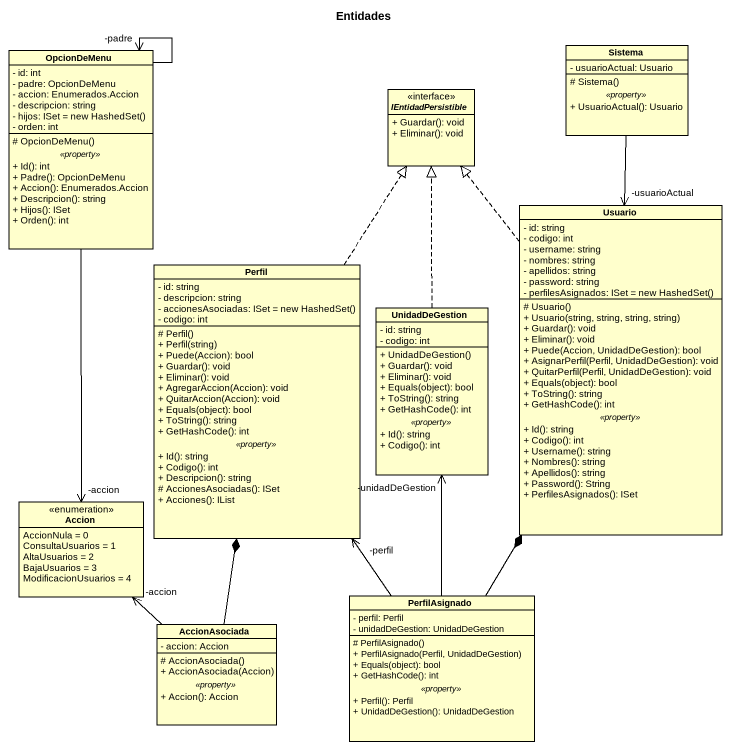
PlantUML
@startuml
title Entidades
hide circle
hide empty members
skinparam classAttributeIconSize 0
class OpcionDeMenu {
  - id: int
  - padre: OpcionDeMenu
  - accion: Enumerados.Accion
  - descripcion: string
  {field} - hijos: ISet = new HashedSet()
  - orden: int
  --
  # OpcionDeMenu()
  .. <<property>> ..
  + Id(): int
  + Padre(): OpcionDeMenu
  + Accion(): Enumerados.Accion
  + Descripcion(): string
  + Hijos(): ISet
  + Orden(): int
}
class Sistema {
  - usuarioActual: Usuario
  --
  # Sistema()
  .. <<property>> ..
  + UsuarioActual(): Usuario
}
interface IEntidadPersistible <<interface>> {
  + Guardar(): void
  + Eliminar(): void
}
class Usuario {
  - id: string
  - codigo: int
  - username: string
  - nombres: string
  - apellidos: string
  - password: string
  {field} - perfilesAsignados: ISet = new HashedSet()
  --
  # Usuario()
  + Usuario(string, string, string, string)
  + Guardar(): void
  + Eliminar(): void
  + Puede(Accion, UnidadDeGestion): bool
  + AsignarPerfil(Perfil, UnidadDeGestion): void
  + QuitarPerfil(Perfil, UnidadDeGestion): void
  + Equals(object): bool
  + ToString(): string
  + GetHashCode(): int
  .. <<property>> ..
  + Id(): string
  + Codigo(): int
  + Username(): string
  + Nombres(): string
  + Apellidos(): string
  + Password(): String
  + PerfilesAsignados(): ISet
}
class Perfil {
  - id: string
  - descripcion: string
  {field} - accionesAsociadas: ISet = new HashedSet()
  - codigo: int
  --
  # Perfil()
  + Perfil(string)
  + Puede(Accion): bool
  + Guardar(): void
  + Eliminar(): void
  + AgregarAccion(Accion): void
  + QuitarAccion(Accion): void
  + Equals(object): bool
  + ToString(): string
  + GetHashCode(): int
  .. <<property>> ..
  + Id(): string
  + Codigo(): int
  + Descripcion(): string
  # AccionesAsociadas(): ISet
  + Acciones(): IList
}
class UnidadDeGestion {
  - id: string
  - codigo: int
  --
  + UnidadDeGestion()
  + Guardar(): void
  + Eliminar(): void
  + Equals(object): bool
  + ToString(): string
  + GetHashCode(): int
  .. <<property>> ..
  + Id(): string
  + Codigo(): int
}
enum Accion {
  AccionNula = 0
  ConsultaUsuarios = 1
  AltaUsuarios = 2
  BajaUsuarios = 3
  ModificacionUsuarios = 4
}
class PerfilAsignado {
  - perfil: Perfil
  - unidadDeGestion: UnidadDeGestion
  --
  # PerfilAsignado()
  + PerfilAsignado(Perfil, UnidadDeGestion)
  + Equals(object): bool
  + GetHashCode(): int
  .. <<property>> ..
  + Perfil(): Perfil
  + UnidadDeGestion(): UnidadDeGestion
}
class AccionAsociada {
  - accion: Accion
  --
  # AccionAsociada()
  + AccionAsociada(Accion)
  .. <<property>> ..
  + Accion(): Accion
}
OpcionDeMenu --> "-padre" OpcionDeMenu
OpcionDeMenu --> "-accion" Accion
Sistema --> "-usuarioActual" Usuario
Usuario .up.|> IEntidadPersistible
Perfil .up.|> IEntidadPersistible
UnidadDeGestion .up.|> IEntidadPersistible
PerfilAsignado -up-* Usuario
PerfilAsignado -up-> "-perfil" Perfil
PerfilAsignado -up-> "-unidadDeGestion" UnidadDeGestion
AccionAsociada -up-* Perfil
AccionAsociada -up-> "-accion" Accion
@enduml
